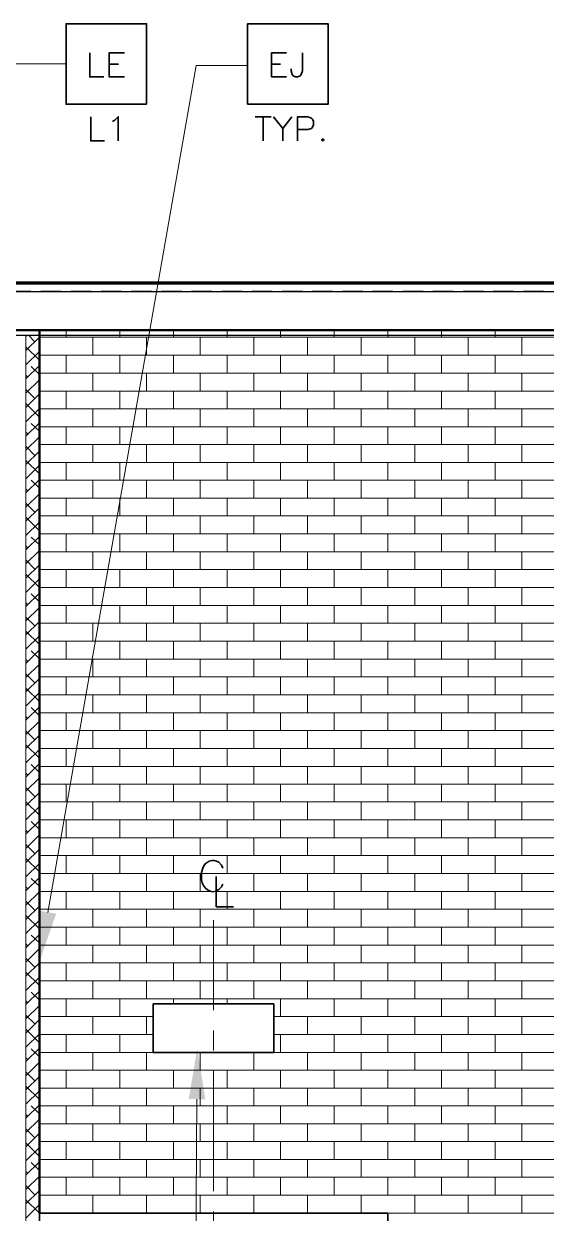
# Model space of a CAD drawing. Header units: inches. Extents: x 5 to 516, y -193 to 129.
# Drawn here: x 107.27 to 113.77, y -90.95 to -76.16 of the extents above; entities that cross this region are included whole.
import ezdxf

# ---------------------------------------------------------------- set-up
doc = ezdxf.new("R2010")
doc.units = ezdxf.units.IN
doc.header["$MEASUREMENT"] = 0
for name, color, linetype in [('Highlight', 210, 'Continuous'), ('PDF4_Geometry', 7, 'Continuous'), ('PDF4_Solid Fills', 7, 'Continuous')]:
    doc.layers.add(name, color=color, linetype=linetype)

msp = doc.modelspace()

# ---------------------------------------------------------------- linework, layer by layer
at = {"layer": 'Highlight'}
for p, q in [((23.3387434, -79.4896516), (137.6392915, -79.4896516)), ((23.3387518, -80.0329832), (138.0451299, -80.0329832))]:
    msp.add_line(p, q, dxfattribs=at)
at = {"layer": 'PDF4_Geometry', "lineweight": 35}
for points in [[(108.7987569, -77.1596478), (108.7987569, -76.1596478), (107.7987568, -76.1596478), (107.7987568, -77.1596478)], [(110.0554234, -77.1596478), (110.0554234, -76.1596478), (111.0554235, -76.1596478), (111.0554235, -77.1596478)], [(110.9920893, -77.5896507), (110.9754227, -77.6029841), (110.9920893, -77.6163174), (111.0054227, -77.6029841)], [(110.3820904, -88.3463172), (110.3820904, -88.9496506), (108.8820902, -88.9496506), (108.8820902, -88.3463172)]]:
    msp.add_lwpolyline(points, close=True, dxfattribs=at)
for points in [[(108.0920884, -76.5196501), (108.0920884, -76.8196501), (108.2654218, -76.8196501)], [(108.5220887, -76.8196481), (108.335422, -76.8196481), (108.335422, -76.5196481), (108.5220887, -76.5196481)], [(110.5387583, -76.8196481), (110.3520916, -76.8196481), (110.3520916, -76.5196481), (110.5387583, -76.5196481)], [(110.7387561, -76.5196501), (110.7387561, -76.7463168), (110.7220894, -76.7896501), (110.7087561, -76.8063168), (110.6787561, -76.8196501), (110.6520894, -76.8196501), (110.6220894, -76.8063168), (110.6087561, -76.7896501), (110.5954228, -76.7463168), (110.5954228, -76.7196501)], [(108.335422, -76.6629844), (108.4487554, -76.6629844)], [(110.3520916, -76.6629844), (110.4654249, -76.6629844)], [(108.1054212, -77.3163183), (108.1054212, -77.6163183), (108.2754212, -77.6163183)], [(108.3754238, -77.3729827), (108.4054238, -77.3596494), (108.4454238, -77.316316), (108.4454238, -77.616316)], [(110.1487563, -77.3163183), (110.3487563, -77.3163183)], [(110.2487557, -77.3163183), (110.2487557, -77.6163183)], [(110.375424, -77.3163183), (110.4920906, -77.4596517), (110.4920906, -77.6163183)], [(110.6054214, -77.3163183), (110.4920881, -77.4596517)], [(110.675422, -77.6163163), (110.675422, -77.3163163), (110.805422, -77.3163163), (110.8487553, -77.332983), (110.8620886, -77.3463163), (110.875422, -77.372983), (110.875422, -77.4163163), (110.8620886, -77.4463163), (110.8487553, -77.4596496), (110.805422, -77.472983), (110.675422, -77.472983)], [(107.1087577, -79.4896516), (107.3587577, -79.4896516)], [(107.4854226, -79.4896516), (107.7354227, -79.4896516)], [(107.8587578, -79.4896516), (108.1087578, -79.4896516)], [(108.2354227, -79.4896516), (108.4854227, -79.4896516)], [(108.6087578, -79.4896516), (108.8587579, -79.4896516)], [(108.9854228, -79.4896516), (109.2354228, -79.4896516)], [(109.3587579, -79.4896516), (109.6087579, -79.4896516)], [(109.7354228, -79.4896516), (109.9854228, -79.4896516)], [(110.108758, -79.4896516), (110.358758, -79.4896516)], [(110.4854229, -79.4896516), (110.7354229, -79.4896516)], [(110.858758, -79.4896516), (111.108758, -79.4896516)], [(111.2354229, -79.4896516), (111.485423, -79.4896516)], [(111.6087581, -79.4896516), (111.8587581, -79.4896516)], [(111.985423, -79.4896516), (112.235423, -79.4896516)], [(112.3587581, -79.4896516), (112.6087582, -79.4896516)], [(112.7354231, -79.4896516), (112.9854231, -79.4896516)], [(113.1087582, -79.4896516), (113.3587582, -79.4896516)], [(113.4854231, -79.4896516), (113.7354231, -79.4896516)], [(111.7987571, -98.2829846), (111.7987571, -90.9496507), (107.4654235, -90.9496507), (107.4654235, -98.2829846), (107.4654235, -79.969649)], [(109.6654223, -86.7629845), (109.6654223, -87.1396512), (109.8787556, -87.1396512)], [(109.6954223, -86.9263153), (109.7320889, -86.8896486), (109.7487556, -86.8563153)]]:
    msp.add_lwpolyline(points, dxfattribs=at)
at = {"layer": 'PDF4_Geometry', "lineweight": 15}
for points in [[(106.4220884, -78.9429834), (107.1320885, -76.65965), (107.7987552, -76.65965)], [(107.5720892, -87.20965), (109.4154227, -76.6796496), (110.0554228, -76.6796496)], [(107.7987602, -80.0563154), (107.7987602, -79.9696487)], [(108.4654269, -80.0563154), (108.4654269, -79.9696487)], [(109.1320936, -80.0563154), (109.1320936, -79.9696487)], [(109.7987604, -80.0563154), (109.7987604, -79.9696487)], [(110.4654271, -80.0563154), (110.4654271, -79.9696487)], [(111.1320938, -80.0563154), (111.1320938, -79.9696487)], [(111.7987605, -80.0563154), (111.7987605, -79.9696487)], [(112.4654239, -80.0563156), (112.4654239, -79.9696489)], [(113.1320906, -80.0563156), (113.1320906, -79.9696489)], [(107.4654268, -80.0563154), (117.1320943, -80.0563154), (124.7987616, -80.0563154), (132.1320955, -80.0563154)], [(108.1320936, -80.2796488), (108.1320936, -80.0563154)], [(108.7987603, -80.2796488), (108.7987603, -80.0563154)], [(109.465427, -80.2796488), (109.465427, -80.0563154)], [(110.1320937, -80.2796488), (110.1320937, -80.0563154)], [(110.7987604, -80.2796488), (110.7987604, -80.0563154)], [(111.4654272, -80.2796488), (111.4654272, -80.0563154)], [(112.1320905, -80.27965), (112.1320905, -80.0563166)], [(112.7987572, -80.27965), (112.7987572, -80.0563166)], [(113.4654239, -80.27965), (113.4654239, -80.0563166)], [(107.4654268, -80.2796488), (117.1320943, -80.2796488), (124.7987616, -80.2796488), (132.1320955, -80.2796488)], [(107.7987602, -80.5029821), (107.7987602, -80.2796488)], [(108.4654269, -80.5029821), (108.4654269, -80.2796488)], [(109.1320936, -80.5029821), (109.1320936, -80.2796488)], [(109.7987604, -80.5029821), (109.7987604, -80.2796488)], [(110.4654271, -80.5029821), (110.4654271, -80.2796488)], [(111.1320938, -80.5029821), (111.1320938, -80.2796488)], [(111.7987605, -80.5029821), (111.7987605, -80.2796488)], [(112.4654239, -80.5029844), (112.4654239, -80.2796511)], [(113.1320906, -80.5029844), (113.1320906, -80.2796511)], [(107.4654268, -80.5029821), (117.1320943, -80.5029821), (124.7987616, -80.5029821), (132.1320955, -80.5029821)], [(108.1320936, -80.7263155), (108.1320936, -80.5029821)], [(108.7987603, -80.7263155), (108.7987603, -80.5029821)], [(109.465427, -80.7263155), (109.465427, -80.5029821)], [(110.1320937, -80.7263155), (110.1320937, -80.5029821)], [(110.7987604, -80.7263155), (110.7987604, -80.5029821)], [(111.4654272, -80.7263155), (111.4654272, -80.5029821)], [(112.1320905, -80.7263155), (112.1320905, -80.5029821)], [(112.7987572, -80.7263155), (112.7987572, -80.5029821)], [(113.4654239, -80.7263155), (113.4654239, -80.5029821)], [(107.4654268, -80.7263155), (117.1320943, -80.7263155), (124.7987616, -80.7263155), (132.1320955, -80.7263155)], [(107.7987602, -80.9463155), (107.7987602, -80.7263155)], [(108.4654269, -80.9463155), (108.4654269, -80.7263155)], [(109.1320936, -80.9463155), (109.1320936, -80.7263155)], [(109.7987604, -80.9463155), (109.7987604, -80.7263155)], [(110.4654271, -80.9463155), (110.4654271, -80.7263155)], [(111.1320938, -80.9463155), (111.1320938, -80.7263155)], [(111.7987605, -80.9463155), (111.7987605, -80.7263155)], [(112.4654239, -80.9463167), (112.4654239, -80.7263167)], [(113.1320906, -80.9463167), (113.1320906, -80.7263167)], [(107.4654268, -80.9463155), (117.1320943, -80.9463155), (124.7987616, -80.9463155), (132.1320955, -80.9463155)], [(108.1320936, -81.1696488), (108.1320936, -80.9463155)], [(108.7987603, -81.1696488), (108.7987603, -80.9463155)], [(109.465427, -81.1696488), (109.465427, -80.9463155)], [(110.1320937, -81.1696488), (110.1320937, -80.9463155)], [(110.7987604, -81.1696488), (110.7987604, -80.9463155)], [(111.4654272, -81.1696488), (111.4654272, -80.9463155)], [(112.1320905, -81.1696511), (112.1320905, -80.9463178)], [(112.7987572, -81.1696511), (112.7987572, -80.9463178)], [(113.4654239, -81.1696511), (113.4654239, -80.9463178)], [(107.4654268, -81.1696488), (117.1320943, -81.1696488), (124.7987616, -81.1696488), (132.1320955, -81.1696488)], [(107.7987602, -81.3929822), (107.7987602, -81.1696488)], [(108.4654269, -81.3929822), (108.4654269, -81.1696488)], [(109.1320936, -81.3929822), (109.1320936, -81.1696488)], [(109.7987604, -81.3929822), (109.7987604, -81.1696488)], [(110.4654271, -81.3929822), (110.4654271, -81.1696488)], [(111.1320938, -81.3929822), (111.1320938, -81.1696488)], [(111.7987605, -81.3929822), (111.7987605, -81.1696488)], [(112.4654239, -81.3929822), (112.4654239, -81.1696488)], [(113.1320906, -81.3929822), (113.1320906, -81.1696488)], [(107.4654268, -81.3929822), (117.1320943, -81.3929822), (124.7987616, -81.3929822), (132.1320955, -81.3929822)], [(108.1320936, -81.6129822), (108.1320936, -81.3929822)], [(108.7987603, -81.6129822), (108.7987603, -81.3929822)], [(109.465427, -81.6129822), (109.465427, -81.3929822)], [(110.1320937, -81.6129822), (110.1320937, -81.3929822)], [(110.7987604, -81.6129822), (110.7987604, -81.3929822)], [(111.4654272, -81.6129822), (111.4654272, -81.3929822)], [(112.1320905, -81.6129834), (112.1320905, -81.3929834)], [(112.7987572, -81.6129834), (112.7987572, -81.3929834)], [(113.4654239, -81.6129834), (113.4654239, -81.3929834)], [(107.4654268, -81.6129822), (117.1320943, -81.6129822), (124.7987616, -81.6129822), (132.1320955, -81.6129822)], [(107.7987602, -81.8363156), (107.7987602, -81.6129822)], [(108.4654269, -81.8363156), (108.4654269, -81.6129822)], [(109.1320936, -81.8363156), (109.1320936, -81.6129822)], [(109.7987604, -81.8363156), (109.7987604, -81.6129822)], [(110.4654271, -81.8363156), (110.4654271, -81.6129822)], [(111.1320938, -81.8363156), (111.1320938, -81.6129822)], [(111.7987605, -81.8363156), (111.7987605, -81.6129822)], [(112.4654239, -81.8363179), (112.4654239, -81.6129845)], [(113.1320906, -81.8363179), (113.1320906, -81.6129845)], [(107.4654268, -81.8363156), (117.1320943, -81.8363156), (124.7987616, -81.8363156), (132.1320955, -81.8363156)], [(108.1320936, -82.0596489), (108.1320936, -81.8363156)], [(108.7987603, -82.0596489), (108.7987603, -81.8363156)], [(109.465427, -82.0596489), (109.465427, -81.8363156)], [(110.1320937, -82.0596489), (110.1320937, -81.8363156)], [(110.7987604, -82.0596489), (110.7987604, -81.8363156)], [(111.4654272, -82.0596489), (111.4654272, -81.8363156)], [(112.1320905, -82.0596489), (112.1320905, -81.8363156)], [(112.7987572, -82.0596489), (112.7987572, -81.8363156)], [(113.4654239, -82.0596489), (113.4654239, -81.8363156)], [(107.4654268, -82.0596489), (117.1320943, -82.0596489), (124.7987616, -82.0596489), (132.1320955, -82.0596489)], [(107.7987602, -82.2796489), (107.7987602, -82.0596489)], [(108.4654269, -82.2796489), (108.4654269, -82.0596489)], [(109.1320936, -82.2796489), (109.1320936, -82.0596489)], [(109.7987604, -82.2796489), (109.7987604, -82.0596489)], [(110.4654271, -82.2796489), (110.4654271, -82.0596489)], [(111.1320938, -82.2796489), (111.1320938, -82.0596489)], [(111.7987605, -82.2796489), (111.7987605, -82.0596489)], [(112.4654239, -82.2796502), (112.4654239, -82.0596501)], [(113.1320906, -82.2796502), (113.1320906, -82.0596501)], [(107.4654268, -82.2796489), (117.1320943, -82.2796489), (124.7987616, -82.2796489), (132.1320955, -82.2796489)], [(108.1320936, -82.5029823), (108.1320936, -82.2796489)], [(108.7987603, -82.5029823), (108.7987603, -82.2796489)], [(109.465427, -82.5029823), (109.465427, -82.2796489)], [(110.1320937, -82.5029823), (110.1320937, -82.2796489)], [(110.7987604, -82.5029823), (110.7987604, -82.2796489)], [(111.4654272, -82.5029823), (111.4654272, -82.2796489)], [(112.1320939, -82.5029823), (112.1320939, -82.2796489)], [(112.7987572, -82.5029846), (112.7987572, -82.2796512)], [(113.4654239, -82.5029846), (113.4654239, -82.2796512)], [(107.4654268, -82.5029823), (117.1320943, -82.5029823), (124.7987616, -82.5029823), (132.1320955, -82.5029823)], [(107.7987602, -82.7263156), (107.7987602, -82.5029823)], [(108.4654269, -82.7263156), (108.4654269, -82.5029823)], [(109.1320936, -82.7263156), (109.1320936, -82.5029823)], [(109.7987604, -82.7263156), (109.7987604, -82.5029823)], [(110.4654271, -82.7263156), (110.4654271, -82.5029823)], [(111.1320938, -82.7263156), (111.1320938, -82.5029823)], [(111.7987605, -82.7263156), (111.7987605, -82.5029823)], [(112.4654239, -82.7263156), (112.4654239, -82.5029823)], [(113.1320906, -82.7263156), (113.1320906, -82.5029823)], [(107.4654268, -82.7263156), (117.1320943, -82.7263156), (124.7987616, -82.7263156), (132.1320955, -82.7263156)], [(108.1320936, -82.9463156), (108.1320936, -82.7263156)], [(108.7987603, -82.9463156), (108.7987603, -82.7263156)], [(109.465427, -82.9463156), (109.465427, -82.7263156)], [(110.1320937, -82.9463156), (110.1320937, -82.7263156)], [(110.7987604, -82.9463156), (110.7987604, -82.7263156)], [(111.4654272, -82.9463156), (111.4654272, -82.7263156)], [(112.1320939, -82.9463156), (112.1320939, -82.7263156)], [(112.7987572, -82.9463169), (112.7987572, -82.7263169)], [(113.4654239, -82.9463169), (113.4654239, -82.7263169)], [(107.4654268, -82.9463156), (117.1320943, -82.9463156), (124.7987616, -82.9463156), (132.1320955, -82.9463156)], [(107.7987602, -83.169649), (107.7987602, -82.9463156)], [(108.4654269, -83.169649), (108.4654269, -82.9463156)], [(109.1320936, -83.169649), (109.1320936, -82.9463156)], [(109.7987604, -83.169649), (109.7987604, -82.9463156)], [(110.4654271, -83.169649), (110.4654271, -82.9463156)], [(111.1320938, -83.169649), (111.1320938, -82.9463156)], [(111.7987605, -83.169649), (111.7987605, -82.9463156)], [(112.4654239, -83.1696513), (112.4654239, -82.946318)], [(113.1320906, -83.1696513), (113.1320906, -82.946318)], [(107.4654268, -83.169649), (117.1320943, -83.169649), (124.7987616, -83.169649), (132.1320955, -83.169649)], [(108.1320936, -83.3929824), (108.1320936, -83.169649)], [(108.7987603, -83.3929824), (108.7987603, -83.169649)], [(109.465427, -83.3929824), (109.465427, -83.169649)], [(110.1320937, -83.3929824), (110.1320937, -83.169649)], [(110.7987604, -83.3929824), (110.7987604, -83.169649)], [(111.4654272, -83.3929824), (111.4654272, -83.169649)], [(112.1320939, -83.3929824), (112.1320939, -83.169649)], [(112.7987572, -83.3929824), (112.7987572, -83.169649)], [(113.4654239, -83.3929824), (113.4654239, -83.169649)], [(107.4654268, -83.3929824), (117.1320943, -83.3929824), (124.7987616, -83.3929824), (132.1320955, -83.3929824)], [(107.7987602, -83.6129823), (107.7987602, -83.3929824)], [(108.4654269, -83.6129823), (108.4654269, -83.3929824)], [(109.1320936, -83.6129823), (109.1320936, -83.3929824)], [(109.7987604, -83.6129823), (109.7987604, -83.3929824)], [(110.4654271, -83.6129823), (110.4654271, -83.3929824)], [(111.1320938, -83.6129823), (111.1320938, -83.3929824)], [(111.7987605, -83.6129823), (111.7987605, -83.3929824)], [(112.4654239, -83.6129836), (112.4654239, -83.3929836)], [(113.1320906, -83.6129836), (113.1320906, -83.3929836)], [(107.4654268, -83.6129823), (117.1320943, -83.6129823), (124.7987616, -83.6129823), (132.1320955, -83.6129823)], [(108.1320936, -83.8363159), (108.1320936, -83.6129823)], [(108.7987603, -83.8363159), (108.7987603, -83.6129823)], [(109.465427, -83.8363159), (109.465427, -83.6129823)], [(110.1320937, -83.8363159), (110.1320937, -83.6129823)], [(110.7987604, -83.8363159), (110.7987604, -83.6129823)], [(111.4654272, -83.8363159), (111.4654272, -83.6129823)], [(112.1320939, -83.8363159), (112.1320939, -83.6129823)], [(112.7987572, -83.836318), (112.7987572, -83.6129847)], [(113.4654239, -83.836318), (113.4654239, -83.6129847)], [(107.4654268, -83.8363159), (117.1320943, -83.8363159), (124.7987616, -83.8363159), (132.1320955, -83.8363159)], [(107.7987602, -84.0596491), (107.7987602, -83.8363159)], [(108.4654269, -84.0596491), (108.4654269, -83.8363159)], [(109.1320936, -84.0596491), (109.1320936, -83.8363159)], [(109.7987604, -84.0596491), (109.7987604, -83.8363159)], [(110.4654271, -84.0596491), (110.4654271, -83.8363159)], [(111.1320938, -84.0596491), (111.1320938, -83.8363159)], [(111.7987605, -84.0596491), (111.7987605, -83.8363159)], [(112.4654239, -84.0596491), (112.4654239, -83.8363157)], [(113.1320906, -84.0596491), (113.1320906, -83.8363157)], [(107.4654268, -84.0596491), (117.1320943, -84.0596491), (124.7987616, -84.0596491), (132.1320955, -84.0596491)], [(108.1320936, -84.279649), (108.1320936, -84.0596491)], [(108.7987603, -84.279649), (108.7987603, -84.0596491)], [(109.465427, -84.279649), (109.465427, -84.0596491)], [(110.1320937, -84.279649), (110.1320937, -84.0596491)], [(110.7987604, -84.279649), (110.7987604, -84.0596491)], [(111.4654272, -84.279649), (111.4654272, -84.0596491)], [(112.1320939, -84.279649), (112.1320939, -84.0596491)], [(112.7987572, -84.2796503), (112.7987572, -84.0596503)], [(113.4654239, -84.2796503), (113.4654239, -84.0596503)], [(107.4654268, -84.279649), (117.1320943, -84.279649), (124.7987616, -84.279649), (132.1320955, -84.279649)], [(107.7987602, -84.5029826), (107.7987602, -84.279649)], [(108.4654269, -84.5029826), (108.4654269, -84.279649)], [(109.1320936, -84.5029826), (109.1320936, -84.279649)], [(109.7987604, -84.5029826), (109.7987604, -84.279649)], [(110.4654271, -84.5029826), (110.4654271, -84.279649)], [(111.1320938, -84.5029826), (111.1320938, -84.279649)], [(111.7987605, -84.5029826), (111.7987605, -84.279649)], [(112.4654239, -84.5029847), (112.4654239, -84.2796514)], [(113.1320906, -84.5029847), (113.1320906, -84.2796514)], [(107.4654268, -84.5029826), (117.1320943, -84.5029826), (124.7987616, -84.5029826), (132.1320955, -84.5029826)], [(108.1320936, -84.7263158), (108.1320936, -84.5029826)], [(108.7987603, -84.7263158), (108.7987603, -84.5029826)], [(109.465427, -84.7263158), (109.465427, -84.5029826)], [(110.1320937, -84.7263158), (110.1320937, -84.5029826)], [(110.7987604, -84.7263158), (110.7987604, -84.5029826)], [(111.4654272, -84.7263158), (111.4654272, -84.5029826)], [(112.1320939, -84.7263158), (112.1320939, -84.5029826)], [(112.7987572, -84.7263158), (112.7987572, -84.5029824)], [(113.4654239, -84.7263158), (113.4654239, -84.5029824)], [(107.4654268, -84.7263158), (117.1320943, -84.7263158), (124.7987616, -84.7263158), (132.1320955, -84.7263158)], [(107.7987602, -84.9463158), (107.7987602, -84.7263158)], [(108.4654269, -84.9463158), (108.4654269, -84.7263158)], [(109.1320936, -84.9463158), (109.1320936, -84.7263158)], [(109.7987604, -84.9463158), (109.7987604, -84.7263158)], [(110.4654271, -84.9463158), (110.4654271, -84.7263158)], [(111.1320938, -84.9463158), (111.1320938, -84.7263158)], [(111.7987605, -84.9463158), (111.7987605, -84.7263158)], [(112.4654239, -84.946317), (112.4654239, -84.726317)], [(113.1320906, -84.946317), (113.1320906, -84.726317)], [(107.4654268, -84.9463158), (117.1320943, -84.9463158), (124.7987616, -84.9463158), (132.1320955, -84.9463158)], [(108.1320936, -85.1696493), (108.1320936, -84.9463158)], [(108.7987603, -85.1696493), (108.7987603, -84.9463158)], [(109.465427, -85.1696493), (109.465427, -84.9463158)], [(110.1320937, -85.1696493), (110.1320937, -84.9463158)], [(110.7987604, -85.1696493), (110.7987604, -84.9463158)], [(111.4654272, -85.1696493), (111.4654272, -84.9463158)], [(112.1320939, -85.1696493), (112.1320939, -84.9463158)], [(112.7987572, -85.1696515), (112.7987572, -84.9463181)], [(113.4654239, -85.1696515), (113.4654239, -84.9463181)], [(107.4654268, -85.1696493), (117.1320943, -85.1696493), (124.7987616, -85.1696493), (132.1320955, -85.1696493)], [(107.7987602, -85.3929825), (107.7987602, -85.1696493)], [(108.4654269, -85.3929825), (108.4654269, -85.1696493)], [(109.1320936, -85.3929825), (109.1320936, -85.1696493)], [(109.7987604, -85.3929825), (109.7987604, -85.1696493)], [(110.4654271, -85.3929825), (110.4654271, -85.1696493)], [(111.1320938, -85.3929825), (111.1320938, -85.1696493)], [(111.7987605, -85.3929825), (111.7987605, -85.1696493)], [(112.4654239, -85.3929825), (112.4654239, -85.1696492)], [(113.1320906, -85.3929825), (113.1320906, -85.1696492)], [(107.4654268, -85.3929825), (117.1320943, -85.3929825), (124.7987616, -85.3929825), (132.1320955, -85.3929825)], [(108.1320936, -85.6129825), (108.1320936, -85.3929825)], [(108.7987603, -85.6129825), (108.7987603, -85.3929825)], [(109.465427, -85.6129825), (109.465427, -85.3929825)], [(110.1320937, -85.6129825), (110.1320937, -85.3929825)], [(110.7987604, -85.6129825), (110.7987604, -85.3929825)], [(111.4654272, -85.6129825), (111.4654272, -85.3929825)], [(112.1320939, -85.6129825), (112.1320939, -85.3929825)], [(112.7987572, -85.6129838), (112.7987572, -85.3929837)], [(113.4654239, -85.6129838), (113.4654239, -85.3929837)], [(107.4654268, -85.6129825), (117.1320943, -85.6129825), (124.7987616, -85.6129825), (132.1320955, -85.6129825)], [(107.7987602, -85.8363161), (107.7987602, -85.6129825)], [(108.4654269, -85.8363161), (108.4654269, -85.6129825)], [(109.1320936, -85.8363161), (109.1320936, -85.6129825)], [(109.7987604, -85.8363161), (109.7987604, -85.6129825)], [(110.4654271, -85.8363161), (110.4654271, -85.6129825)], [(111.1320938, -85.8363161), (111.1320938, -85.6129825)], [(111.7987605, -85.8363161), (111.7987605, -85.6129825)], [(112.4654239, -85.8363182), (112.4654239, -85.6129848)], [(113.1320906, -85.8363182), (113.1320906, -85.6129848)], [(107.4654268, -85.8363161), (117.1320943, -85.8363161), (124.7987616, -85.8363161), (132.1320955, -85.8363161)], [(108.1320936, -86.0596492), (108.1320936, -85.8363161)], [(108.7987603, -86.0596492), (108.7987603, -85.8363161)], [(109.465427, -86.0596492), (109.465427, -85.8363161)], [(110.1320937, -86.0596492), (110.1320937, -85.8363161)], [(110.7987604, -86.0596492), (110.7987604, -85.8363161)], [(111.4654272, -86.0596492), (111.4654272, -85.8363161)], [(112.1320939, -86.0596492), (112.1320939, -85.8363161)], [(112.7987572, -86.0596492), (112.7987572, -85.8363159)], [(113.4654239, -86.0596492), (113.4654239, -85.8363159)], [(107.4654268, -86.0596492), (117.1320943, -86.0596492), (124.7987616, -86.0596492), (132.1320955, -86.0596492)], [(107.7987602, -86.2829824), (107.7987602, -86.0596492)], [(108.4654269, -86.2829824), (108.4654269, -86.0596492)], [(109.1320936, -86.2829824), (109.1320936, -86.0596492)], [(109.7987604, -86.2829824), (109.7987604, -86.0596492)], [(110.4654271, -86.2829824), (110.4654271, -86.0596492)], [(111.1320938, -86.2829824), (111.1320938, -86.0596492)], [(111.7987605, -86.2829824), (111.7987605, -86.0596492)], [(112.4654239, -86.2829837), (112.4654239, -86.0596503)], [(113.1320906, -86.2829837), (113.1320906, -86.0596503)], [(107.4654268, -86.2829824), (117.1320943, -86.2829824), (124.7987616, -86.2829824), (132.1320955, -86.2829824)], [(108.1320936, -86.5029828), (108.1320936, -86.2829824)], [(108.7987603, -86.5029828), (108.7987603, -86.2829824)], [(109.465427, -86.5029828), (109.465427, -86.2829824)], [(110.1320937, -86.5029828), (110.1320937, -86.2829824)], [(110.7987604, -86.5029828), (110.7987604, -86.2829824)], [(111.4654272, -86.5029828), (111.4654272, -86.2829824)], [(112.1320939, -86.5029828), (112.1320939, -86.2829824)], [(112.7987572, -86.5029849), (112.7987572, -86.2829849)], [(113.4654239, -86.5029849), (113.4654239, -86.2829849)], [(107.4654268, -86.5029828), (117.1320943, -86.5029828), (124.7987616, -86.5029828), (132.1320955, -86.5029828)], [(107.7987602, -86.726316), (107.7987602, -86.5029828)], [(108.4654269, -86.726316), (108.4654269, -86.5029828)], [(109.1320936, -86.726316), (109.1320936, -86.5029828)], [(109.7987604, -86.726316), (109.7987604, -86.5029828)], [(110.4654271, -86.726316), (110.4654271, -86.5029828)], [(111.1320938, -86.726316), (111.1320938, -86.5029828)], [(111.7987605, -86.726316), (111.7987605, -86.5029828)], [(112.4654239, -86.726316), (112.4654239, -86.5029826)], [(113.1320906, -86.726316), (113.1320906, -86.5029826)], [(107.4654268, -86.726316), (117.1320943, -86.726316), (124.7987616, -86.726316), (132.1320955, -86.726316)], [(108.1320936, -86.9496491), (108.1320936, -86.726316)], [(108.7987603, -86.9496491), (108.7987603, -86.726316)], [(109.465427, -86.9496491), (109.465427, -86.726316)], [(110.1320937, -86.9496491), (110.1320937, -86.726316)], [(110.7987604, -86.9496491), (110.7987604, -86.726316)], [(111.4654272, -86.9496491), (111.4654272, -86.726316)], [(112.1320939, -86.9496491), (112.1320939, -86.726316)], [(112.7987572, -86.9496504), (112.7987572, -86.726317)], [(113.4654239, -86.9496504), (113.4654239, -86.726317)], [(107.4654268, -86.9496491), (117.1320943, -86.9496491), (124.7987616, -86.9496491), (132.1320955, -86.9496491)], [(107.7987602, -87.1696495), (107.7987602, -86.9496491)], [(108.4654269, -87.1696495), (108.4654269, -86.9496491)], [(109.1320936, -87.1696495), (109.1320936, -86.9496491)], [(109.7987604, -87.1696495), (109.7987604, -86.9496491)], [(110.4654271, -87.1696495), (110.4654271, -86.9496491)], [(111.1320938, -87.1696495), (111.1320938, -86.9496491)], [(111.7987605, -87.1696495), (111.7987605, -86.9496491)], [(112.4654239, -87.1696516), (112.4654239, -86.9496516)], [(113.1320906, -87.1696516), (113.1320906, -86.9496516)], [(107.4654268, -87.1696495), (117.1320943, -87.1696495), (124.7987616, -87.1696495), (132.1320955, -87.1696495)], [(108.1320936, -87.3929827), (108.1320936, -87.1696495)], [(108.7987603, -87.3929827), (108.7987603, -87.1696495)], [(109.465427, -87.3929827), (109.465427, -87.1696495)], [(110.1320937, -87.3929827), (110.1320937, -87.1696495)], [(110.7987604, -87.3929827), (110.7987604, -87.1696495)], [(111.4654272, -87.3929827), (111.4654272, -87.1696495)], [(112.1320939, -87.3929827), (112.1320939, -87.1696495)], [(112.7987572, -87.3929827), (112.7987572, -87.1696493)], [(113.4654239, -87.3929827), (113.4654239, -87.1696493)], [(107.4654268, -87.3929827), (117.1320943, -87.3929827), (124.7987616, -87.3929827), (132.1320955, -87.3929827)], [(107.7987602, -87.6163162), (107.7987602, -87.3929827)], [(108.4654269, -87.6163162), (108.4654269, -87.3929827)], [(109.1320936, -87.6163162), (109.1320936, -87.3929827)], [(109.6320903, -87.3063161), (109.6320903, -88.4263162)], [(109.7987604, -87.6163162), (109.7987604, -87.3929827)], [(110.4654271, -87.6163162), (110.4654271, -87.3929827)], [(111.1320938, -87.6163162), (111.1320938, -87.3929827)], [(111.7987605, -87.6163162), (111.7987605, -87.3929827)], [(112.4654239, -87.6163171), (112.4654239, -87.3929838)], [(113.1320906, -87.6163171), (113.1320906, -87.3929838)], [(107.4654268, -87.6163162), (117.1320943, -87.6163162), (124.7987616, -87.6163162), (132.1320955, -87.6163162)], [(108.1320936, -87.8363158), (108.1320936, -87.6163162)], [(108.7987603, -87.8363158), (108.7987603, -87.6163162)], [(109.465427, -87.8363158), (109.465427, -87.6163162)], [(110.1320937, -87.8363158), (110.1320937, -87.6163162)], [(110.7987604, -87.8363158), (110.7987604, -87.6163162)], [(111.4654272, -87.8363158), (111.4654272, -87.6163162)], [(112.1320939, -87.8363158), (112.1320939, -87.6163162)], [(112.7987572, -87.8363183), (112.7987572, -87.6163183)], [(113.4654239, -87.8363183), (113.4654239, -87.6163183)], [(107.4654268, -87.8363158), (117.1320943, -87.8363158), (124.7987616, -87.8363158), (132.1320955, -87.8363158)], [(107.7987602, -88.0596494), (107.7987602, -87.8363158)], [(108.4654269, -88.0596494), (108.4654269, -87.8363158)], [(109.1320936, -88.0596494), (109.1320936, -87.8363158)], [(109.7987604, -88.0596494), (109.7987604, -87.8363158)], [(110.4654271, -88.0596494), (110.4654271, -87.8363158)], [(111.1320938, -88.0596494), (111.1320938, -87.8363158)], [(111.7987605, -88.0596494), (111.7987605, -87.8363158)], [(112.4654239, -88.0596494), (112.4654239, -87.836316)], [(113.1320906, -88.0596494), (113.1320906, -87.836316)], [(107.4654268, -88.0596494), (117.1320943, -88.0596494), (124.7987616, -88.0596494), (132.1320955, -88.0596494)], [(108.1320936, -88.282983), (108.1320936, -88.0596494)], [(108.7987603, -88.282983), (108.7987603, -88.0596494)], [(109.465427, -88.282983), (109.465427, -88.0596494)], [(110.1320937, -88.282983), (110.1320937, -88.0596494)], [(110.7987604, -88.282983), (110.7987604, -88.0596494)], [(111.4654272, -88.282983), (111.4654272, -88.0596494)], [(112.1320939, -88.282983), (112.1320939, -88.0596494)], [(112.7987572, -88.2829838), (112.7987572, -88.0596505)], [(113.4654239, -88.2829838), (113.4654239, -88.0596505)], [(107.4654268, -88.282983), (117.1320943, -88.282983), (124.7987616, -88.282983), (132.1320955, -88.282983)], [(107.7987602, -88.5029825), (107.7987602, -88.282983)], [(108.4654269, -88.5029825), (108.4654269, -88.282983)], [(109.1320936, -88.3463163), (109.1320936, -88.282983)], [(109.7987604, -88.3463163), (109.7987604, -88.282983)], [(110.4654271, -88.5029825), (110.4654271, -88.282983)], [(111.1320938, -88.5029825), (111.1320938, -88.282983)], [(111.7987605, -88.5029825), (111.7987605, -88.282983)], [(112.4654239, -88.5029851), (112.4654239, -88.2829851)], [(113.1320906, -88.5029851), (113.1320906, -88.2829851)], [(107.4654268, -88.5029825), (108.8820936, -88.5029825)], [(108.1320936, -88.7263161), (108.1320936, -88.5029825)], [(108.7987603, -88.7263161), (108.7987603, -88.5029825)], [(110.3820937, -88.5029825), (117.1320943, -88.5029825), (121.8820947, -88.5029825)], [(110.7987604, -88.7263161), (110.7987604, -88.5029825)], [(111.4654272, -88.7263161), (111.4654272, -88.5029825)], [(112.1320939, -88.7263161), (112.1320939, -88.5029825)], [(112.7987572, -88.7263161), (112.7987572, -88.5029828)], [(113.4654239, -88.7263161), (113.4654239, -88.5029828)], [(107.4654268, -88.7263161), (108.8820936, -88.7263161)], [(107.7987602, -88.9496497), (107.7987602, -88.7263161)], [(108.4654269, -88.9496497), (108.4654269, -88.7263161)], [(109.6320903, -88.6763181), (109.6320903, -88.9263182)], [(110.3820937, -88.7263161), (117.1320943, -88.7263161), (121.8820947, -88.7263161)], [(110.4654271, -88.9496497), (110.4654271, -88.7263161)], [(111.1320938, -88.9496497), (111.1320938, -88.7263161)], [(111.7987605, -88.9496497), (111.7987605, -88.7263161)], [(112.4654239, -88.9496506), (112.4654239, -88.7263172)], [(113.1320906, -88.9496506), (113.1320906, -88.7263172)], [(107.4654268, -88.9496497), (108.8820936, -88.9496497)], [(108.1320936, -89.1696493), (108.1320936, -88.9496497)], [(108.7987603, -89.1696493), (108.7987603, -88.9496497)], [(109.465427, -89.1696493), (109.465427, -88.9496497)], [(110.1320937, -89.1696493), (110.1320937, -88.9496497)], [(110.3820937, -88.9496497), (117.1320943, -88.9496497), (121.8820947, -88.9496497)], [(110.7987604, -89.1696493), (110.7987604, -88.9496497)], [(111.4654272, -89.1696493), (111.4654272, -88.9496497)], [(112.1320939, -89.1696493), (112.1320939, -88.9496497)], [(112.7987572, -89.1696518), (112.7987572, -88.9496518)], [(113.4654239, -89.1696518), (113.4654239, -88.9496518)], [(107.4654268, -89.1696493), (117.1320943, -89.1696493), (124.7987616, -89.1696493), (132.1320955, -89.1696493)], [(107.7987602, -89.3929828), (107.7987602, -89.1696493)], [(108.4654269, -89.3929828), (108.4654269, -89.1696493)], [(109.1320936, -89.3929828), (109.1320936, -89.1696493)], [(109.6320903, -89.1763182), (109.6320903, -90.6763183)], [(109.7987604, -89.3929828), (109.7987604, -89.1696493)], [(110.4654271, -89.3929828), (110.4654271, -89.1696493)], [(111.1320938, -89.3929828), (111.1320938, -89.1696493)], [(111.7987605, -89.3929828), (111.7987605, -89.1696493)], [(112.4654239, -89.3929828), (112.4654239, -89.1696495)], [(113.1320906, -89.3929828), (113.1320906, -89.1696495)], [(107.4654268, -89.3929828), (117.1320943, -89.3929828), (124.7987616, -89.3929828), (132.1320955, -89.3929828)], [(108.1320936, -89.6163164), (108.1320936, -89.3929828)], [(108.7987603, -89.6163164), (108.7987603, -89.3929828)], [(109.465427, -89.6163164), (109.465427, -89.3929828)], [(110.1320937, -89.6163164), (110.1320937, -89.3929828)], [(110.7987604, -89.6163164), (110.7987604, -89.3929828)], [(111.4654272, -89.6163164), (111.4654272, -89.3929828)], [(112.1320939, -89.6163164), (112.1320939, -89.3929828)], [(112.7987572, -89.6163173), (112.7987572, -89.3929839)], [(113.4654239, -89.6163173), (113.4654239, -89.3929839)], [(107.4654268, -89.6163164), (117.1320943, -89.6163164), (124.7987616, -89.6163164), (132.1320955, -89.6163164)], [(107.7987602, -89.836316), (107.7987602, -89.6163164)], [(108.4654269, -89.836316), (108.4654269, -89.6163164)], [(109.4254219, -89.5329839), (109.3554218, -99.6063185), (108.6887551, -99.6063185)], [(109.1320936, -89.836316), (109.1320936, -89.6163164)], [(109.7987604, -89.836316), (109.7987604, -89.6163164)], [(110.4654271, -89.836316), (110.4654271, -89.6163164)], [(111.1320938, -89.836316), (111.1320938, -89.6163164)], [(111.7987605, -89.836316), (111.7987605, -89.6163164)], [(112.4654239, -89.8363185), (112.4654239, -89.6163185)], [(113.1320906, -89.8363185), (113.1320906, -89.6163185)], [(107.4654268, -89.836316), (117.1320943, -89.836316), (124.7987616, -89.836316), (132.1320955, -89.836316)], [(108.1320936, -90.0596496), (108.1320936, -89.836316)], [(108.7987603, -90.0596496), (108.7987603, -89.836316)], [(109.465427, -90.0596496), (109.465427, -89.836316)], [(110.1320937, -90.0596496), (110.1320937, -89.836316)], [(110.7987604, -90.0596496), (110.7987604, -89.836316)], [(111.4654272, -90.0596496), (111.4654272, -89.836316)], [(112.1320939, -90.0596496), (112.1320939, -89.836316)], [(112.7987572, -90.0596496), (112.7987572, -89.8363162)], [(113.4654239, -90.0596496), (113.4654239, -89.8363162)], [(107.4654268, -90.0596496), (117.1320943, -90.0596496), (124.7987616, -90.0596496), (132.1320955, -90.0596496)], [(107.7987602, -90.2829831), (107.7987602, -90.0596496)], [(108.4654269, -90.2829831), (108.4654269, -90.0596496)], [(109.1320936, -90.2829831), (109.1320936, -90.0596496)], [(109.7987604, -90.2829831), (109.7987604, -90.0596496)], [(110.4654271, -90.2829831), (110.4654271, -90.0596496)], [(111.1320938, -90.2829831), (111.1320938, -90.0596496)], [(111.7987605, -90.2829831), (111.7987605, -90.0596496)], [(112.4654239, -90.282984), (112.4654239, -90.0596506)], [(113.1320906, -90.282984), (113.1320906, -90.0596506)], [(107.4654268, -90.2829831), (117.1320943, -90.2829831), (124.7987616, -90.2829831), (132.1320955, -90.2829831)], [(108.1320936, -90.5029827), (108.1320936, -90.2829831)], [(108.7987603, -90.5029827), (108.7987603, -90.2829831)], [(109.465427, -90.5029827), (109.465427, -90.2829831)], [(110.1320937, -90.5029827), (110.1320937, -90.2829831)], [(110.7987604, -90.5029827), (110.7987604, -90.2829831)], [(111.4654272, -90.5029827), (111.4654272, -90.2829831)], [(112.1320939, -90.5029827), (112.1320939, -90.2829831)], [(112.7987572, -90.5029852), (112.7987572, -90.2829852)], [(113.4654239, -90.5029852), (113.4654239, -90.2829852)], [(107.4654268, -90.5029827), (117.1320943, -90.5029827), (124.7987616, -90.5029827), (132.1320955, -90.5029827)], [(107.7987602, -90.7263163), (107.7987602, -90.5029827)], [(108.4654269, -90.7263163), (108.4654269, -90.5029827)], [(109.1320936, -90.7263163), (109.1320936, -90.5029827)], [(109.7987604, -90.7263163), (109.7987604, -90.5029827)], [(110.4654271, -90.7263163), (110.4654271, -90.5029827)], [(111.1320938, -90.7263163), (111.1320938, -90.5029827)], [(111.7987605, -90.7263163), (111.7987605, -90.5029827)], [(112.4654239, -90.7263163), (112.4654239, -90.5029829)], [(113.1320906, -90.7263163), (113.1320906, -90.5029829)], [(107.4654268, -90.7263163), (117.1320943, -90.7263163), (124.7987616, -90.7263163), (132.1320955, -90.7263163)], [(108.1320936, -90.9496498), (108.1320936, -90.7263163)], [(108.7987603, -90.9496498), (108.7987603, -90.7263163)], [(109.465427, -90.9496498), (109.465427, -90.7263163)], [(110.1320937, -90.9496498), (110.1320937, -90.7263163)], [(110.7987604, -90.9496498), (110.7987604, -90.7263163)], [(111.4654272, -90.9496498), (111.4654272, -90.7263163)], [(112.1320939, -90.9496498), (112.1320939, -90.7263163)], [(112.7987572, -90.9496507), (112.7987572, -90.7263174)], [(113.4654239, -90.9496507), (113.4654239, -90.7263174)], [(107.4654268, -90.9496498), (117.1320943, -90.9496498), (124.7987616, -90.9496498), (132.1320955, -90.9496498)], [(107.7987602, -90.9496498), (107.7987602, -90.9463167)], [(108.4654269, -90.9496498), (108.4654269, -90.9463167)], [(109.1320936, -90.9496498), (109.1320936, -90.9463167)], [(109.6320903, -90.9263183), (109.6320903, -91.1763183)], [(109.7987604, -90.9496498), (109.7987604, -90.9463167)], [(110.4654271, -90.9496498), (110.4654271, -90.9463167)], [(111.1320938, -90.9496498), (111.1320938, -90.9463167)], [(111.7987605, -90.9496498), (111.7987605, -90.9463167)]]:
    msp.add_lwpolyline(points, dxfattribs=at)
at = {"layer": 'PDF4_Geometry', "lineweight": 70}
msp.add_lwpolyline([(134.6320923, -79.969649), (134.6320923, -79.3863156), (26.9620804, -79.3863156)], dxfattribs=at)
at = {"layer": 'PDF4_Geometry', "lineweight": 50}
for points in [[(134.6320923, -79.969649), (26.9620804, -79.969649)], [(107.4654235, -90.9496507), (107.4654235, -79.9696499)]]:
    msp.add_lwpolyline(points, dxfattribs=at)
at = {"layer": 'PDF4_Geometry', "color": 8, "lineweight": 15, "true_color": 0x808080}
for points in [[(107.2987568, -80.046316), (107.3120901, -80.0329826)], [(107.2987568, -80.2229822), (107.4654235, -80.0563156)], [(107.4087557, -80.1129833), (107.332089, -80.0329833)], [(107.4654235, -80.3429841), (107.2987568, -80.1763175)], [(107.2987568, -80.3996519), (107.4654235, -80.2329852)], [(107.2987568, -80.5763148), (107.4654235, -80.4096481)], [(107.4654235, -80.5196504), (107.3654234, -80.4196504)], [(107.3220892, -80.5529824), (107.2987558, -80.5296491)], [(107.2987568, -80.7529844), (107.4654235, -80.5863178)], [(107.4087557, -80.8196484), (107.2987557, -80.7063151)], [(107.4654235, -80.6963167), (107.4554235, -80.6863167)], [(107.2987568, -80.9329839), (107.4654235, -80.7629839)], [(107.4654235, -81.0496492), (107.2987568, -80.8829826)], [(107.2987568, -81.1096502), (107.4654235, -80.9429835)], [(107.2987568, -81.2863165), (107.4654235, -81.1196498)], [(107.4654235, -81.2263155), (107.3654234, -81.1296488)], [(107.3220892, -81.2596509), (107.2987558, -81.2363176)], [(107.2987568, -81.4629827), (107.4654235, -81.2963161)], [(107.4087557, -81.5263169), (107.2987557, -81.4129836)], [(107.2987568, -81.639649), (107.4654235, -81.4729823)], [(107.4654235, -81.4029818), (107.4554235, -81.3929818)], [(107.4654235, -81.7563177), (107.2987568, -81.589651)], [(107.2987568, -81.8163187), (107.4654235, -81.649652)], [(107.2987568, -81.9929816), (107.4654235, -81.8263149)], [(107.4654235, -81.932984), (107.3654234, -81.8363173)], [(107.3220892, -81.966316), (107.2987558, -81.9429826)], [(107.2987568, -82.1696512), (107.4654235, -82.0029845)], [(107.4087557, -82.2329854), (107.2987557, -82.119652)], [(107.2987568, -82.3463175), (107.4654235, -82.1796508)], [(107.4654235, -82.1096503), (107.4554235, -82.0996503)], [(107.4654235, -82.4629828), (107.2987568, -82.2963161)], [(107.2987568, -82.5229838), (107.4654235, -82.3563171)], [(107.3220892, -82.6763177), (107.2987558, -82.649651)], [(107.2987568, -82.6996501), (107.4654235, -82.5329834)], [(107.4654235, -82.6396491), (107.3654234, -82.5429824)], [(107.2987568, -82.8763163), (107.4654235, -82.7096496)], [(107.4654235, -82.8163188), (107.4554235, -82.8063188)], [(107.4087557, -82.9396505), (107.2987557, -82.8263171)], [(107.2987568, -83.0529826), (107.4654235, -82.8863159)], [(107.4654235, -83.1696513), (107.2987568, -83.0029846)], [(107.2987568, -83.2296489), (107.4654235, -83.0629822)], [(107.2987568, -83.4063185), (107.4654235, -83.2396519)], [(107.4654235, -83.3463176), (107.3654234, -83.2496509)], [(107.3220892, -83.3829828), (107.2987558, -83.3596494)], [(107.4087557, -83.6463156), (107.2987557, -83.5363156)], [(107.2987568, -83.5829848), (107.4654235, -83.4163181)], [(107.4654235, -83.5263171), (107.4554235, -83.5163171)], [(107.2987568, -83.7596511), (107.4654235, -83.5929844)], [(107.4654235, -83.8796496), (107.2987568, -83.7129829)], [(107.2987568, -83.9363174), (107.4654235, -83.7696507)], [(107.2987568, -84.1129836), (107.4654235, -83.946317)], [(107.4654235, -84.0563159), (107.3654234, -83.9563159)], [(107.3220892, -84.0896512), (107.2987558, -84.0663179)], [(107.2987568, -84.2896499), (107.4654235, -84.1229832)], [(107.4087557, -84.3529841), (107.2987557, -84.2429841)], [(107.2987568, -84.4663162), (107.4654235, -84.2996495)], [(107.4654235, -84.2329855), (107.4554235, -84.2229855)], [(107.4654235, -84.5863181), (107.2987568, -84.4196514)], [(107.2987568, -84.6429825), (107.4654235, -84.4763158)], [(107.2987568, -84.8196487), (107.4654235, -84.652982)], [(107.4654235, -84.7629844), (107.3654234, -84.6629844)], [(107.3220892, -84.7963163), (107.2987558, -84.772983)], [(107.2987568, -84.9963184), (107.4654235, -84.8296517)], [(107.4087557, -85.0629824), (107.2987557, -84.949649)], [(107.2987568, -85.1729847), (107.4654235, -85.006318)], [(107.4654235, -84.9396506), (107.4554235, -84.9296506)], [(107.4654235, -85.2929832), (107.2987568, -85.1263165)], [(107.2987568, -85.3496509), (107.4654235, -85.1829843)], [(107.3220892, -85.5029848), (107.2987558, -85.4796515)], [(107.2987568, -85.5263172), (107.4654235, -85.3596505)], [(107.4654235, -85.4696495), (107.3654234, -85.3696495)], [(107.2987568, -85.7029835), (107.4654235, -85.5363168)], [(107.4087557, -85.7696508), (107.2987557, -85.6563175)], [(107.2987568, -85.882983), (107.4654235, -85.7163163)], [(107.4654235, -85.6463157), (107.4554235, -85.6363157)], [(107.4654235, -85.9996517), (107.2987568, -85.832985)], [(107.2987568, -86.0596492), (107.4654235, -85.8929826)], [(107.2987568, -86.2363155), (107.4654235, -86.0696488)], [(107.3220892, -86.2096499), (107.2987558, -86.1863166)], [(107.4654235, -86.1763179), (107.3654234, -86.0796513)], [(107.4087557, -86.4763159), (107.2987557, -86.3629826)], [(107.2987568, -86.4129852), (107.4654235, -86.2463185)], [(107.4654235, -86.3529842), (107.4554235, -86.3429842)], [(107.2987568, -86.5896514), (107.4654235, -86.4229848)], [(107.4654235, -86.7063168), (107.2987568, -86.5396501)], [(107.2987568, -86.7663177), (107.4654235, -86.599651)], [(107.2987568, -86.942984), (107.4654235, -86.7763173)], [(107.4654235, -86.882983), (107.3654234, -86.7863164)], [(107.3220892, -86.9163184), (107.2987558, -86.8929851)], [(107.2987568, -87.1196503), (107.4654235, -86.9529836)], [(107.4087557, -87.1829844), (107.2987557, -87.0696511)], [(107.4654235, -87.0596493), (107.4554235, -87.0496493)], [(107.2987568, -87.2963165), (107.4654235, -87.1296499)], [(107.4654235, -87.4129853), (107.2987568, -87.2463186)], [(107.2987568, -87.4729828), (107.4654235, -87.3063161)], [(107.2987568, -87.6496525), (107.4654235, -87.4829858)], [(107.4654235, -87.5896515), (107.3654234, -87.4929849)], [(107.3220892, -87.6263167), (107.2987558, -87.59965)], [(107.2987568, -87.8263154), (107.4654235, -87.6596487)], [(107.4087557, -87.8896495), (107.2987557, -87.7763162)], [(107.2987568, -88.002985), (107.4654235, -87.8363183)], [(107.4654235, -87.7663178), (107.4554235, -87.7563178)], [(107.4654235, -88.1196503), (107.2987568, -87.9529837)], [(107.2987568, -88.1796513), (107.4654235, -88.0129846)], [(107.2987568, -88.3563176), (107.4654235, -88.1896509)], [(107.4654235, -88.2996498), (107.3654234, -88.1996498)], [(107.3220892, -88.3329852), (107.2987558, -88.3096519)], [(107.2987568, -88.5329839), (107.4654235, -88.3663172)], [(107.4087557, -88.596318), (107.2987557, -88.486318)], [(107.2987568, -88.7096501), (107.4654235, -88.5429834)], [(107.4654235, -88.4763161), (107.4554235, -88.4663161)], [(107.4654235, -88.829652), (107.2987568, -88.6629854)], [(107.2987568, -88.8863164), (107.4654235, -88.7196497)], [(107.3220892, -89.0396503), (107.2987558, -89.016317)], [(107.2987568, -89.0629827), (107.4654235, -88.896316)], [(107.4654235, -89.0063183), (107.3654234, -88.9063183)], [(107.2987568, -89.2396523), (107.4654235, -89.0729857)], [(107.4654235, -89.1829846), (107.4554235, -89.1729846)], [(107.4087557, -89.3029831), (107.2987557, -89.1929831)], [(107.2987568, -89.4163186), (107.4654235, -89.2496519)], [(107.4654235, -89.5363171), (107.2987568, -89.3696504)], [(107.2987568, -89.5929849), (107.4654235, -89.4263182)], [(107.2987568, -89.7696512), (107.4654235, -89.6029845)], [(107.4654235, -89.7129834), (107.3654234, -89.6129834)], [(107.3220892, -89.7463188), (107.2987558, -89.7229854)], [(107.4087557, -90.0129848), (107.2987557, -89.8996514)], [(107.2987568, -89.9463174), (107.4654235, -89.7796508)], [(107.4654235, -89.8896497), (107.4554235, -89.8796497)], [(107.2987568, -90.1229837), (107.4654235, -89.956317)], [(107.4654235, -90.2429822), (107.2987568, -90.0763155)], [(107.2987568, -90.29965), (107.4654235, -90.1329833)], [(107.2987568, -90.4763163), (107.4654235, -90.3096496)], [(107.4654235, -90.4196519), (107.3654234, -90.3196519)], [(107.3220892, -90.4529839), (107.2987558, -90.4296505)], [(107.2987568, -90.6563191), (107.4654235, -90.4896524)], [(107.4087557, -90.7196499), (107.2987557, -90.6063165)], [(107.4654235, -90.5963182), (107.4554235, -90.5863182)], [(107.2987568, -90.8329854), (107.4654235, -90.6663187)], [(107.4654235, -90.9496507), (107.2987568, -90.782984)], [(107.2987568, -91.0096517), (107.4654235, -90.842985)]]:
    msp.add_lwpolyline(points, dxfattribs=at)
at = {"layer": 'PDF4_Geometry', "lineweight": 15}
msp.add_lwpolyline([(107.4654235, -97.7829846), (107.4654235, -80.0329832), (107.2987568, -80.0329832), (107.2987568, -97.7829846)], close=True, dxfattribs=at)
at = {"layer": 'PDF4_Geometry', "lineweight": 35}
msp.add_lwpolyline([(109.7487556, -86.6596486), (109.7320889, -86.6229819), (109.6954223, -86.5863153, 0.5084788411), (109.4987556, -86.6596486), (109.4820889, -86.7129819), (109.4820889, -86.8029819)], format="xyb", dxfattribs=at)
msp.add_open_spline([(109.4820889, -86.8029819), (109.4967, -86.904982), (109.5962, -86.9993709), (109.6954223, -86.9263153)], degree=3, dxfattribs=at)
at = {"layer": 'PDF4_Solid Fills', "lineweight": 15, "transparency": 33554559}
for points in [[(107.4687567, -87.1896508), (107.4654233, -87.8229842), (107.6754233, -87.2263175)], [(109.3220893, -89.5296507), (109.428756, -88.9063174), (109.528756, -89.5329841)]]:
    msp.add_solid(points, dxfattribs=at)

doc.saveas('drawing.dxf')
